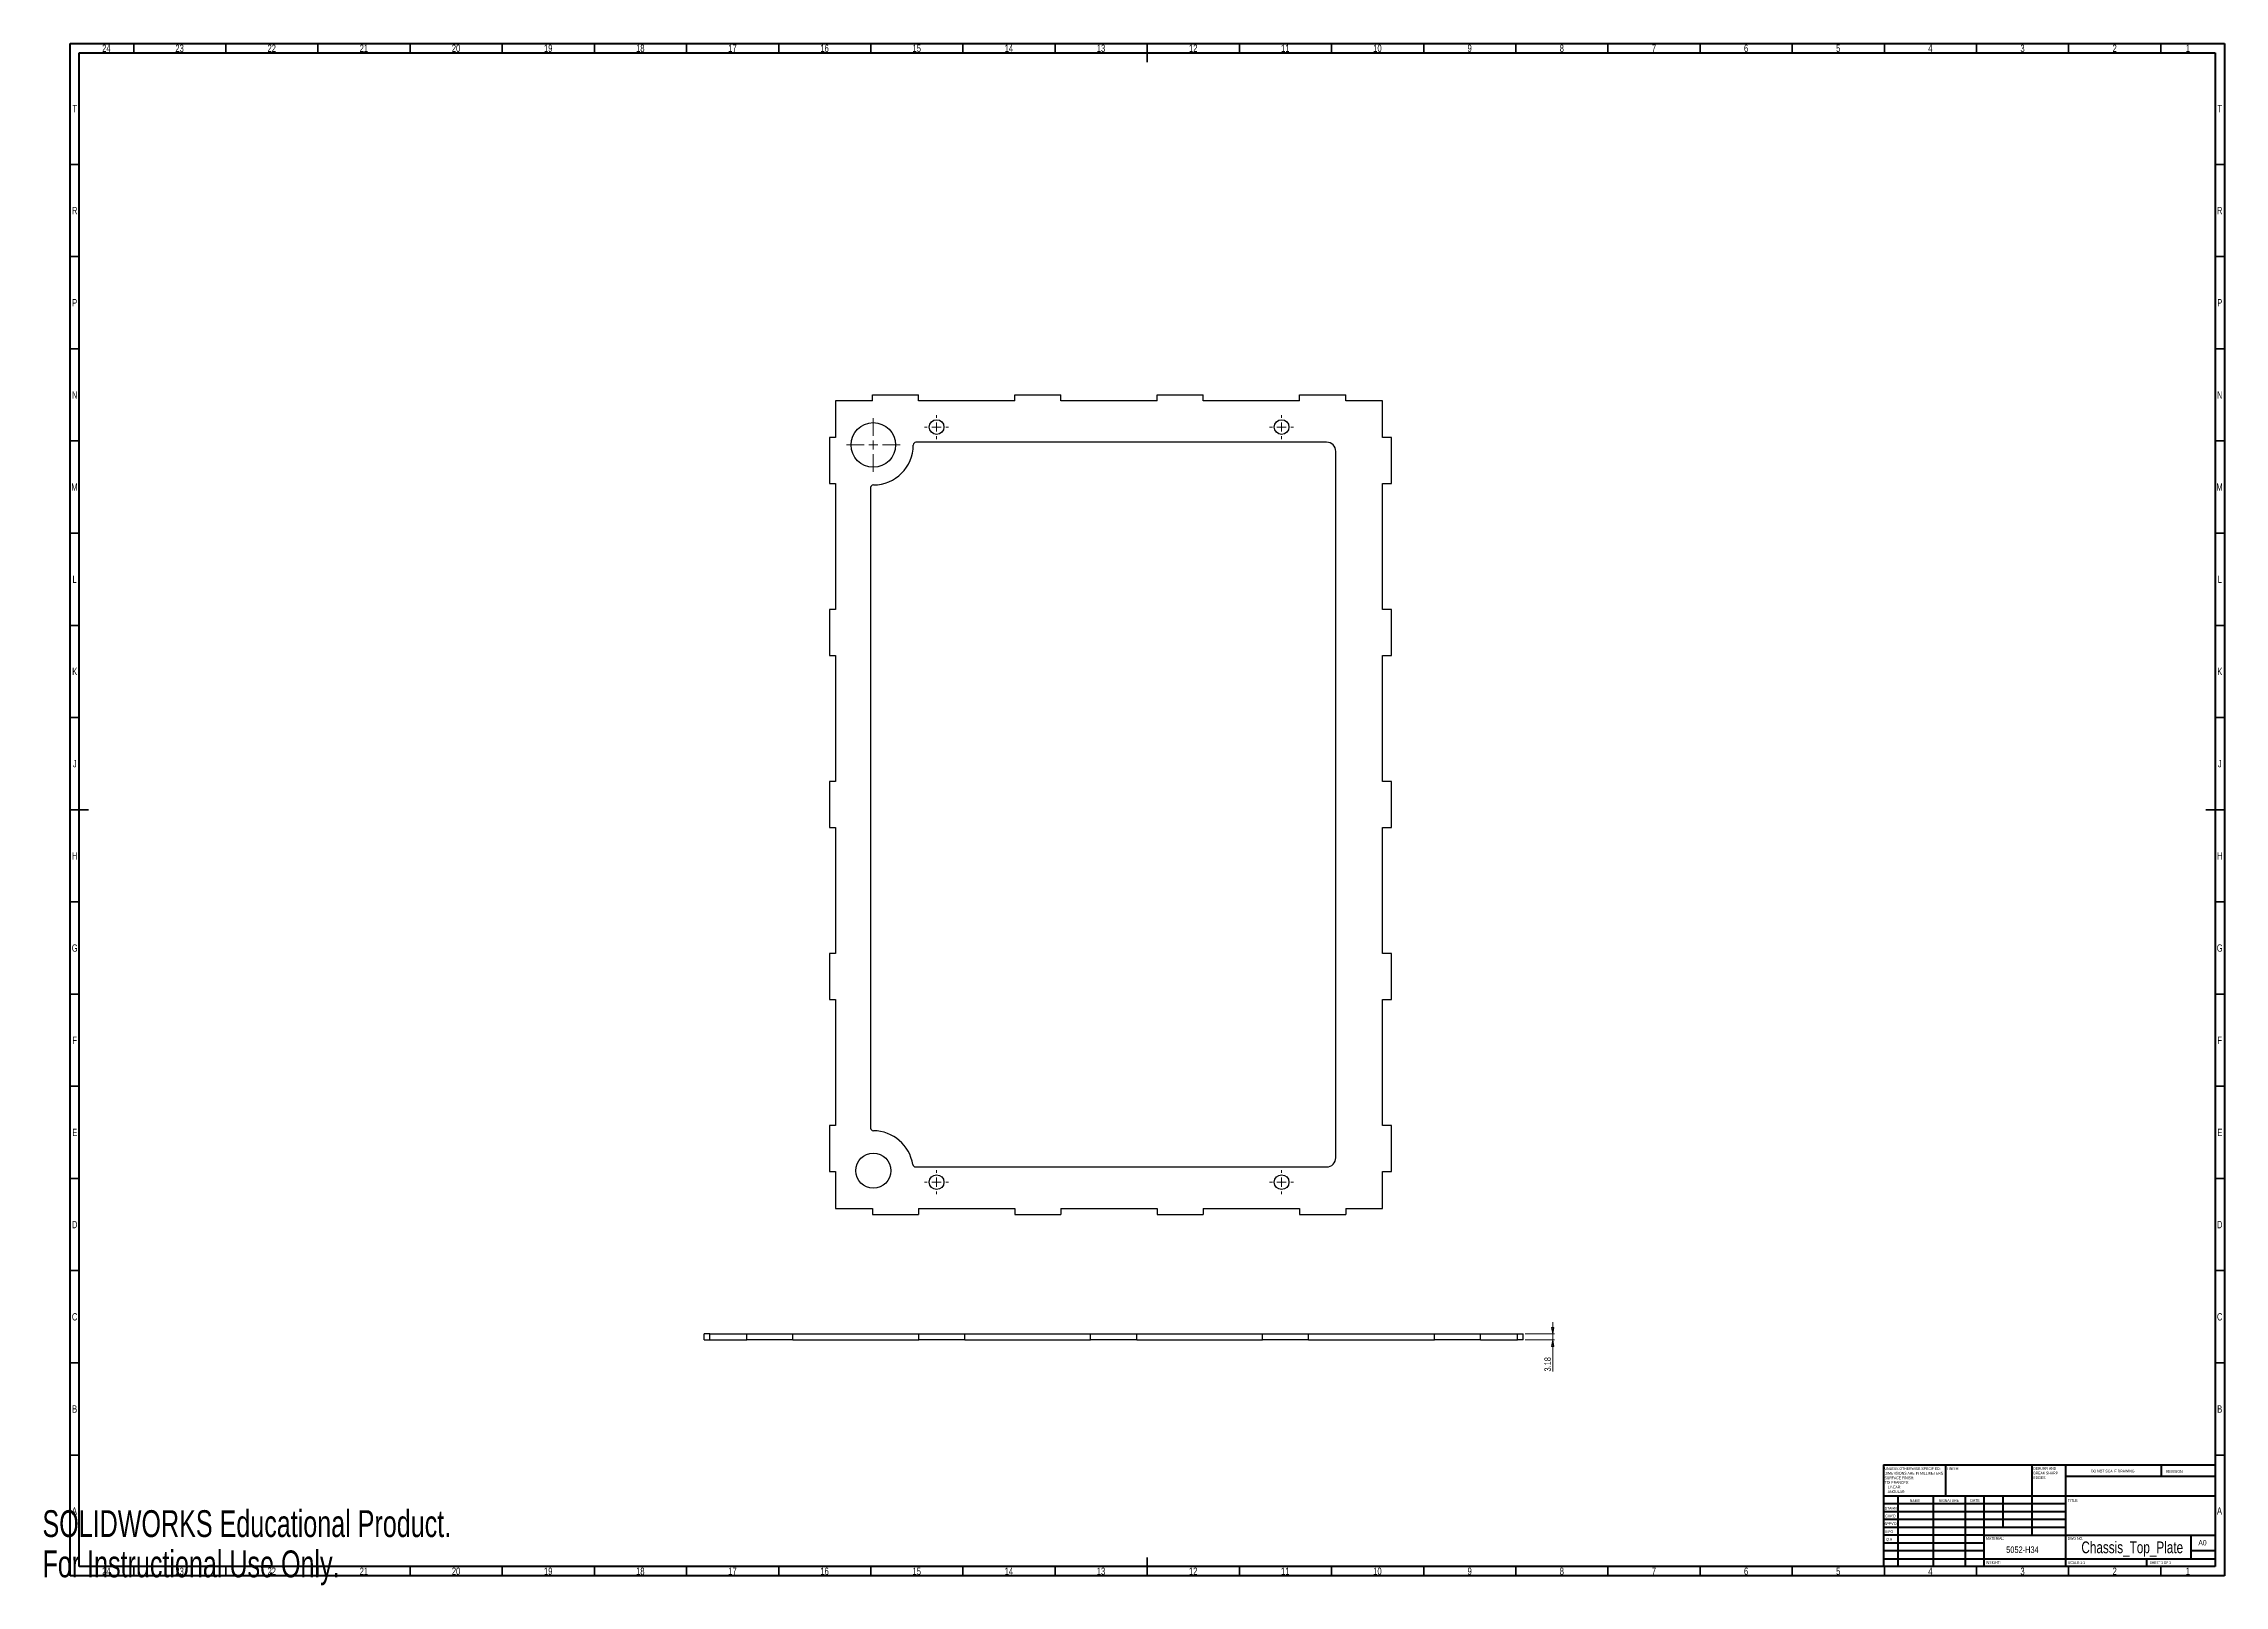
# Model space of a CAD drawing. Header units: millimetres. Extents: x 1 to 1184, y 0 to 836.
import ezdxf

# ---------------------------------------------------------------- set-up
doc = ezdxf.new("R2010")
doc.units = ezdxf.units.MM
doc.styles.add('SLDTEXTSTYLE0', font='TXT', dxfattribs={"width": 0.75})
doc.styles.add('SLDTEXTSTYLE1', font='TXT', dxfattribs={"width": 0.686449})
doc.styles.add('SLDTEXTSTYLE2', font='TXT', dxfattribs={"width": 0.6875})
doc.styles.add('SLDTEXTSTYLE3', font='TXT', dxfattribs={"width": 0.7})
doc.dimstyles.new('SLDDIMSTYLE0', dxfattribs={"dimtxt": 3.5, "dimasz": 3.556, "dimexe": 0, "dimexo": 0.0625, "dimgap": 0.875, "dimtad": 1, "dimrnd": 1e-09, "dimzin": 12, "dimdsep": 46, "dimtxsty": 'SLDTEXTSTYLE0', "dimblk1": 'CLOSED', "dimblk2": 'CLOSED', "dimsah": 1, "dimcen": 0.09, "dimadec": 0, "dimazin": 3, "dimtfac": 1, "dimtmove": 0, "dimatfit": 0, "dimldrblk": 'CLOSED', "dimfxl": 1, "dimfrac": 2, "dimtolj": 1, "dimtzin": 12, "dimarcsym": 0})

# ---------------------------------------------------------------- blocks, each defined once
blk = doc.blocks.new('SW_NOTE_0')
at = {"color": 0, "linetype": 'Continuous', "lineweight": 0, "char_height": 1.5, "attachment_point": 1, "style": 'SLDTEXTSTYLE0'}
for s, insert in [('UNLESS OTHERWISE SPECIFIED:', (0, 1.9)), ('TOLERANCES:', (0, -5.6)), ('DIMENSIONS ARE IN MILLIMETERS', (0, -0.6)), ('SURFACE FINISH:', (0, -3.1)), ('ANGULAR:', (1.7, -10.6)), ('LINEAR:', (1.7, -8.1))]:
    blk.add_mtext(s, dxfattribs=dict(at, insert=insert))
blk = doc.blocks.new('SW_NOTE_0_1')
at = {"color": 0, "linetype": 'Continuous', "lineweight": 0, "char_height": 1.5, "attachment_point": 1, "style": 'SLDTEXTSTYLE0'}
for s, insert in [('DEBURR AND', (0, 1.9)), ('BREAK SHARP', (0, -0.6)), ('EDGES', (0, -3.1))]:
    blk.add_mtext(s, dxfattribs=dict(at, insert=insert))
blk = doc.blocks.new('SW_CENTERMARKSYMBOL_0')
at = {"color": 0, "linetype": 'Continuous', "lineweight": 18}
for p, q in [((-5, 0), (-6.5, 0)), ((0, 0), (-2.5, 0)), ((0, 5), (0, 6.5)), ((0, 0), (0, 2.5)), ((0, 0), (0, -2.5)), ((0, 0), (2.5, 0)), ((5, 0), (6.5, 0)), ((0, -5), (0, -6.5))]:
    blk.add_line(p, q, dxfattribs=at)
blk = doc.blocks.new('SW_CENTERMARKSYMBOL_1')
at = {"color": 0, "linetype": 'Continuous', "lineweight": 18}
for p, q in [((-5, 0), (-6.5, 0)), ((0, 0), (-2.5, 0)), ((0, 5), (0, 6.5)), ((0, 0), (0, 2.5)), ((0, 0), (0, -2.5)), ((0, 0), (2.5, 0)), ((5, 0), (6.5, 0)), ((0, -5), (0, -6.5))]:
    blk.add_line(p, q, dxfattribs=at)
blk = doc.blocks.new('SW_CENTERMARKSYMBOL_2')
at = {"color": 0, "linetype": 'Continuous', "lineweight": 18}
for p, q in [((-5, 0), (-6.5, 0)), ((0, 0), (-2.5, 0)), ((0, 5), (0, 6.5)), ((0, 0), (0, 2.5)), ((0, 0), (0, -2.5)), ((0, 0), (2.5, 0)), ((5, 0), (6.5, 0)), ((0, -5), (0, -6.5))]:
    blk.add_line(p, q, dxfattribs=at)
blk = doc.blocks.new('SW_CENTERMARKSYMBOL_3')
at = {"color": 0, "linetype": 'Continuous', "lineweight": 18}
for p, q in [((-5, 0), (-6.5, 0)), ((0, 0), (-2.5, 0)), ((0, 5), (0, 6.5)), ((0, 0), (0, 2.5)), ((0, 0), (0, -2.5)), ((0, 0), (2.5, 0)), ((5, 0), (6.5, 0)), ((0, -5), (0, -6.5))]:
    blk.add_line(p, q, dxfattribs=at)
blk = doc.blocks.new('SW_CENTERMARKSYMBOL_4')
at = {"color": 0, "linetype": 'Continuous', "lineweight": 18}
for p, q in [((0, 5), (0, 14.6)), ((-5, 0), (-14.6, 0)), ((0, 0), (-2.5, 0)), ((0, 0), (0, 2.5)), ((0, 0), (0, -2.5)), ((0, 0), (2.5, 0)), ((5, 0), (14.6, 0)), ((0, -5), (0, -14.6))]:
    blk.add_line(p, q, dxfattribs=at)
blk = doc.blocks.new('_Closed')
at = {"color": 0, "linetype": 'ByBlock', "lineweight": -2}
for p, q in [((-1, 0.166667), (0, 0)), ((-1, 0.166667), (-1, -0.166667)), ((0, 0), (-1, -0.166667)), ((0, 0), (-1, 0))]:
    blk.add_line(p, q, dxfattribs=at)
blk = doc.blocks.new('_D')
at = {"color": 7, "linetype": 'Continuous', "lineweight": 0}
for p, q in [((819.5, 136.2), (819.5, 142.6)), ((804.5, 136.2), (820.5, 136.2)), ((804.5, 133), (820.5, 133)), ((819.5, 136.2), (819.5, 133)), ((819.5, 133), (819.5, 115.8))]:
    blk.add_line(p, q, dxfattribs=at)
at = {"color": 7, "linetype": 'Continuous', "lineweight": 18, "xscale": 3.556, "yscale": 3.556}
for p, rotation in [((819.5, 136.2, -0.8), 270), ((819.5, 133, -0.8), 90)]:
    blk.add_blockref('_Closed', p, dxfattribs=dict(at, rotation=rotation))
at = {"color": 7, "linetype": 'Continuous', "lineweight": 18, "insert": (815, 115.8), "char_height": 3.5, "attachment_point": 1, "rotation": 90, "style": 'SLDTEXTSTYLE0'}
blk.add_mtext('3.18', dxfattribs=at)

msp = doc.modelspace()

# ---------------------------------------------------------------- linework, layer by layer
at = {"color": 7, "linetype": 'Continuous', "lineweight": 70}
for p, q in [((15, 5), (15, 836)), ((15, 836), (1184, 836)), ((20, 10), (20, 831)), ((20, 831), (1179, 831)), ((1179, 831), (1179, 10)), ((1184, 836), (1184, 5)), ((1184, 5), (15, 5)), ((1179, 10), (20, 10))]:
    msp.add_line(p, q, dxfattribs=at)
at = {"color": 7, "linetype": 'Continuous', "lineweight": 35}
for p, q in [((49.5, 831), (49.5, 836)), ((99.5, 831), (99.5, 836)), ((149.5, 831), (149.5, 836)), ((199.5, 831), (199.5, 836)), ((249.5, 831), (249.5, 836)), ((299.5, 831), (299.5, 836)), ((349.5, 831), (349.5, 836)), ((399.5, 831), (399.5, 836)), ((449.5, 831), (449.5, 836)), ((499.5, 831), (499.5, 836)), ((549.5, 831), (549.5, 836)), ((599.5, 836), (599.5, 826)), ((599.5, 831), (599.5, 836)), ((649.5, 831), (649.5, 836)), ((699.5, 831), (699.5, 836)), ((749.5, 831), (749.5, 836)), ((799.5, 831), (799.5, 836)), ((849.5, 831), (849.5, 836)), ((899.5, 831), (899.5, 836)), ((949.5, 831), (949.5, 836)), ((999.5, 831), (999.5, 836)), ((1049.5, 831), (1049.5, 836)), ((1099.5, 831), (1099.5, 836)), ((1149.5, 831), (1149.5, 836)), ((20, 770.5), (15, 770.5)), ((1179, 770.5), (1184, 770.5)), ((20, 720.5), (15, 720.5)), ((1179, 720.5), (1184, 720.5)), ((20, 670.5), (15, 670.5)), ((1179, 670.5), (1184, 670.5)), ((20, 620.5), (15, 620.5)), ((1179, 620.5), (1184, 620.5)), ((20, 570.5), (15, 570.5)), ((1179, 570.5), (1184, 570.5)), ((20, 520.5), (15, 520.5)), ((1179, 520.5), (1184, 520.5)), ((20, 470.5), (15, 470.5)), ((1179, 470.5), (1184, 470.5)), ((15, 420.5), (25, 420.5)), ((20, 420.5), (15, 420.5)), ((1184, 420.5), (1174, 420.5)), ((1179, 420.5), (1184, 420.5)), ((20, 370.5), (15, 370.5)), ((1179, 370.5), (1184, 370.5)), ((20, 320.5), (15, 320.5)), ((1179, 320.5), (1184, 320.5)), ((20, 270.5), (15, 270.5)), ((1179, 270.5), (1184, 270.5)), ((20, 220.5), (15, 220.5)), ((1179, 220.5), (1184, 220.5)), ((20, 170.5), (15, 170.5)), ((1179, 170.5), (1184, 170.5)), ((20, 120.5), (15, 120.5)), ((1179, 120.5), (1184, 120.5)), ((20, 70.5), (15, 70.5)), ((1179, 70.5), (1184, 70.5)), ((599.5, 5), (599.5, 15)), ((49.5, 10), (49.5, 5)), ((99.5, 10), (99.5, 5)), ((149.5, 10), (149.5, 5)), ((199.5, 10), (199.5, 5)), ((249.5, 10), (249.5, 5)), ((299.5, 10), (299.5, 5)), ((349.5, 10), (349.5, 5)), ((399.5, 10), (399.5, 5)), ((449.5, 10), (449.5, 5)), ((499.5, 10), (499.5, 5)), ((549.5, 10), (549.5, 5)), ((599.5, 10), (599.5, 5)), ((649.5, 10), (649.5, 5)), ((699.5, 10), (699.5, 5)), ((749.5, 10), (749.5, 5)), ((799.5, 10), (799.5, 5)), ((849.5, 10), (849.5, 5)), ((899.5, 10), (899.5, 5)), ((949.5, 10), (949.5, 5)), ((999.5, 10), (999.5, 5)), ((1049.5, 10), (1049.5, 5)), ((1099.5, 10), (1099.5, 5)), ((1149.5, 10), (1149.5, 5))]:
    msp.add_line(p, q, dxfattribs=at)
at = {"color": 7, "linetype": 'Continuous', "lineweight": 25}
for p, q in [((450.339, 642.349), (430.339, 642.349)), ((430.339, 642.349), (430.339, 622.349)), ((450.339, 642.349), (450.339, 645.524)), ((450.339, 645.524), (475.339, 645.524)), ((475.339, 642.349), (475.339, 645.524)), ((527.625, 642.349), (475.339, 642.349)), ((527.625, 642.349), (527.625, 645.524)), ((527.625, 645.524), (552.625, 645.524)), ((552.625, 642.349), (552.625, 645.524)), ((604.912, 642.349), (552.625, 642.349)), ((604.912, 642.349), (604.912, 645.524)), ((604.912, 645.524), (629.912, 645.524)), ((629.912, 642.349), (629.912, 645.524)), ((682.199, 642.349), (629.912, 642.349)), ((682.199, 642.349), (682.199, 645.524)), ((682.199, 645.524), (707.199, 645.524)), ((707.199, 642.349), (707.199, 645.524)), ((727.199, 642.349), (707.199, 642.349)), ((727.199, 622.349), (727.199, 642.349)), ((430.339, 622.349), (427.164, 622.349)), ((427.164, 622.349), (427.164, 597.349)), ((696.799, 619.799), (474.003, 619.799)), ((731.961, 622.349), (727.199, 622.349)), ((731.961, 597.349), (731.961, 622.349)), ((701.799, 231.749), (701.799, 614.799)), ((427.164, 597.349), (430.339, 597.349)), ((430.339, 597.349), (430.339, 529.062)), ((449.389, 595.185), (449.389, 247.859)), ((727.199, 597.349), (731.961, 597.349)), ((727.199, 529.062), (727.199, 597.349)), ((427.164, 529.062), (427.164, 504.062)), ((430.339, 529.062), (427.164, 529.062)), ((731.961, 529.062), (727.199, 529.062)), ((731.961, 504.062), (731.961, 529.062)), ((427.164, 504.062), (430.339, 504.062)), ((430.339, 504.062), (430.339, 435.774)), ((727.199, 504.062), (731.961, 504.062)), ((727.199, 435.774), (727.199, 504.062)), ((427.164, 435.774), (427.164, 410.774)), ((430.339, 435.774), (427.164, 435.774)), ((731.961, 435.774), (727.199, 435.774)), ((731.961, 410.774), (731.961, 435.774)), ((427.164, 410.774), (430.339, 410.774)), ((430.339, 410.774), (430.339, 342.487)), ((727.199, 410.774), (731.961, 410.774)), ((727.199, 342.487), (727.199, 410.774)), ((427.164, 342.487), (427.164, 317.487)), ((430.339, 342.487), (427.164, 342.487)), ((731.961, 342.487), (727.199, 342.487)), ((731.961, 317.487), (731.961, 342.487)), ((427.164, 317.487), (430.339, 317.487)), ((430.339, 317.487), (430.339, 249.199)), ((727.199, 317.487), (731.961, 317.487)), ((727.199, 249.199), (727.199, 317.487)), ((427.164, 249.199), (427.164, 224.199)), ((430.339, 249.199), (427.164, 249.199)), ((731.961, 249.199), (727.199, 249.199)), ((731.961, 224.199), (731.961, 249.199)), ((473.726, 226.749), (696.799, 226.749)), ((427.164, 224.199), (430.339, 224.199)), ((430.339, 224.199), (430.339, 204.199)), ((727.199, 224.199), (731.961, 224.199)), ((727.199, 204.199), (727.199, 224.199)), ((430.339, 204.199), (450.339, 204.199)), ((450.339, 204.199), (450.339, 201.024)), ((475.339, 204.199), (475.339, 201.024)), ((475.339, 204.199), (527.625, 204.199)), ((527.625, 204.199), (527.625, 201.024)), ((552.625, 204.199), (552.625, 201.024)), ((552.625, 204.199), (604.912, 204.199)), ((604.912, 204.199), (604.912, 201.024)), ((629.912, 204.199), (629.912, 201.024)), ((629.912, 204.199), (682.199, 204.199)), ((682.199, 204.199), (682.199, 201.024)), ((707.199, 204.199), (707.199, 201.024)), ((707.199, 204.199), (727.199, 204.199)), ((450.339, 201.024), (475.339, 201.024)), ((527.625, 201.024), (552.625, 201.024)), ((604.912, 201.024), (629.912, 201.024)), ((682.199, 201.024), (707.199, 201.024)), ((359.02, 133.037), (359.02, 136.212)), ((362.195, 136.212), (359.02, 136.212)), ((359.02, 133.037), (362.195, 133.037)), ((362.195, 133.037), (362.195, 136.212)), ((362.195, 136.212), (382.195, 136.212)), ((362.195, 133.037), (382.195, 133.037)), ((382.195, 133.037), (382.195, 136.212)), ((382.195, 136.212), (407.195, 136.212)), ((407.195, 133.037), (382.195, 133.037)), ((407.195, 133.037), (407.195, 136.212)), ((407.195, 136.212), (475.483, 136.212)), ((407.195, 133.037), (475.483, 133.037)), ((475.483, 133.037), (475.483, 136.212)), ((475.483, 136.212), (500.483, 136.212)), ((500.483, 133.037), (475.483, 133.037)), ((500.483, 133.037), (500.483, 136.212)), ((500.483, 136.212), (568.77, 136.212)), ((500.483, 133.037), (568.77, 133.037)), ((568.77, 133.037), (568.77, 136.212)), ((568.77, 136.212), (593.77, 136.212)), ((593.77, 133.037), (568.77, 133.037)), ((593.77, 133.037), (593.77, 136.212)), ((593.77, 136.212), (662.058, 136.212)), ((593.77, 133.037), (662.058, 133.037)), ((662.058, 133.037), (662.058, 136.212)), ((662.058, 136.212), (687.058, 136.212)), ((687.058, 133.037), (662.058, 133.037)), ((687.058, 133.037), (687.058, 136.212)), ((687.058, 136.212), (755.345, 136.212)), ((687.058, 133.037), (755.345, 133.037)), ((755.345, 133.037), (755.345, 136.212)), ((755.345, 136.212), (780.345, 136.212)), ((780.345, 133.037), (755.345, 133.037)), ((780.345, 133.037), (780.345, 136.212)), ((780.345, 136.212), (800.345, 136.212)), ((780.345, 133.037), (800.345, 133.037)), ((800.345, 133.037), (800.345, 136.212)), ((800.345, 136.212), (803.52, 136.212)), ((803.52, 133.037), (800.345, 133.037)), ((803.52, 133.037), (803.52, 136.212))]:
    msp.add_line(p, q, dxfattribs=at)
at = {"color": 7, "linetype": 'Continuous', "lineweight": 50}
for p, q in [((999, 65.25), (1179, 65.25)), ((999, 65.25), (999, 10)), ((1032.8, 48.25), (1032.8, 65.25)), ((1079.6, 65.25), (1079.6, 27)), ((1097.8, 65.25), (1097.8, 10)), ((1149.8, 58.875), (1149.8, 65.25)), ((1179, 48.25), (999, 48.25)), ((1006.8, 48.25), (1006.8, 10)), ((1025.991, 48.25), (1025.991, 10)), ((1043.399, 48.25), (1043.399, 10)), ((1053.6, 10), (1053.6, 48.25)), ((1064, 31.25), (1064, 48.25)), ((1179, 58.875), (1097.8, 58.875)), ((1097.8, 44), (999, 44)), ((1097.8, 39.75), (999, 39.75)), ((1097.8, 35.5), (999, 35.5)), ((1097.8, 31.25), (999, 31.25)), ((1053.6, 27), (999, 27)), ((1053.6, 27), (1179, 27)), ((1166, 14.25), (1166, 27)), ((1053.6, 22.75), (999, 22.75)), ((1053.6, 18.5), (999, 18.5)), ((999, 14.25), (1179, 14.25)), ((1142, 10), (1142, 14.25)), ((1179, 18.5), (1166, 18.5))]:
    msp.add_line(p, q, dxfattribs=at)
at = {"color": 7, "linetype": 'Continuous', "lineweight": 25}
for centre, radius in [((450.853, 618.335), 12.1), ((485.162, 628.049), 4), ((672.375, 628.049), 4), ((450.849, 224.709), 9.55), ((485.162, 218.499), 4), ((672.375, 218.499), 4)]:
    msp.add_circle(centre, radius, dxfattribs=at)
for centre, radius, start, end in [((450.853, 618.335), 21.65, 270.087946, 359.912054), ((474.003, 618.299), 1.5, 90, 179.912054), ((696.799, 614.799), 5, 0, 90), ((450.889, 595.185), 1.5, 90.087946, 180), ((450.889, 247.859), 1.5, 180, 269.901001), ((450.849, 224.709), 21.65, 8.795938, 89.901001), ((473.726, 228.249), 1.5, 188.795938, 270), ((696.799, 231.749), 5, 270, 0)]:
    msp.add_arc(centre, radius, start, end, dxfattribs=at)

# ---------------------------------------------------------------- block references
at = {"color": 7, "linetype": 'Continuous', "lineweight": 0}
for name, p in [('SW_CENTERMARKSYMBOL_4', (450.853, 618.335)), ('SW_CENTERMARKSYMBOL_1', (485.162, 628.049)), ('SW_CENTERMARKSYMBOL_2', (672.375, 628.049)), ('SW_CENTERMARKSYMBOL_0', (485.162, 218.499)), ('SW_CENTERMARKSYMBOL_3', (672.375, 218.499)), ('SW_NOTE_0', (999.594, 61.987)), ('SW_NOTE_0_1', (1080.309, 62.069))]:
    msp.add_blockref(name, p, dxfattribs=at)

# ---------------------------------------------------------------- texts
for s, insert, char_height, attachment_point, style in [('24', (34.67, 835.462), 3.9688, 2, 'SLDTEXTSTYLE0'), ('23', (74.42, 835.462), 3.9688, 2, 'SLDTEXTSTYLE0'), ('22', (124.42, 835.462), 3.9688, 2, 'SLDTEXTSTYLE0'), ('21', (174.42, 835.462), 3.9688, 2, 'SLDTEXTSTYLE0'), ('20', (224.42, 835.462), 3.9688, 2, 'SLDTEXTSTYLE0'), ('19', (274.42, 835.462), 3.9688, 2, 'SLDTEXTSTYLE0'), ('18', (324.42, 835.462), 3.9688, 2, 'SLDTEXTSTYLE0'), ('17', (374.42, 835.462), 3.9688, 2, 'SLDTEXTSTYLE0'), ('16', (424.42, 835.462), 3.9688, 2, 'SLDTEXTSTYLE0'), ('15', (474.42, 835.462), 3.9688, 2, 'SLDTEXTSTYLE0'), ('14', (524.42, 835.462), 3.9688, 2, 'SLDTEXTSTYLE0'), ('13', (574.42, 835.462), 3.9688, 2, 'SLDTEXTSTYLE0'), ('12', (624.42, 835.462), 3.9688, 2, 'SLDTEXTSTYLE0'), ('11', (674.42, 835.462), 3.9688, 2, 'SLDTEXTSTYLE0'), ('10', (724.42, 835.462), 3.9688, 2, 'SLDTEXTSTYLE0'), ('9', (774.46, 835.462), 3.969, 2, 'SLDTEXTSTYLE0'), ('8', (824.46, 835.462), 3.969, 2, 'SLDTEXTSTYLE0'), ('7', (874.46, 835.462), 3.969, 2, 'SLDTEXTSTYLE0'), ('6', (924.46, 835.462), 3.969, 2, 'SLDTEXTSTYLE0'), ('5', (974.46, 835.462), 3.969, 2, 'SLDTEXTSTYLE0'), ('4', (1024.46, 835.462), 3.969, 2, 'SLDTEXTSTYLE0'), ('3', (1074.46, 835.462), 3.969, 2, 'SLDTEXTSTYLE0'), ('2', (1124.46, 835.462), 3.969, 2, 'SLDTEXTSTYLE0'), ('1', (1164.21, 835.462), 3.969, 2, 'SLDTEXTSTYLE0'), ('T', (17.488, 802.712), 3.969, 2, 'SLDTEXTSTYLE0'), ('T', (1181.488, 802.712), 3.969, 2, 'SLDTEXTSTYLE0'), ('R', (17.444, 747.462), 3.969, 2, 'SLDTEXTSTYLE0'), ('R', (1181.444, 747.462), 3.969, 2, 'SLDTEXTSTYLE0'), ('P', (17.485, 697.462), 3.969, 2, 'SLDTEXTSTYLE0'), ('P', (1181.485, 697.462), 3.969, 2, 'SLDTEXTSTYLE0'), ('N', (17.464, 647.462), 3.969, 2, 'SLDTEXTSTYLE0'), ('N', (1181.464, 647.462), 3.969, 2, 'SLDTEXTSTYLE0'), ('M', (17.362, 597.462), 3.969, 2, 'SLDTEXTSTYLE0'), ('M', (1181.362, 597.462), 3.969, 2, 'SLDTEXTSTYLE0'), ('L', (17.455, 547.462), 3.969, 2, 'SLDTEXTSTYLE0'), ('L', (1181.455, 547.462), 3.969, 2, 'SLDTEXTSTYLE0'), ('K', (17.489, 497.462), 3.969, 2, 'SLDTEXTSTYLE0'), ('K', (1181.489, 497.462), 3.969, 2, 'SLDTEXTSTYLE0'), ('J', (17.465, 447.462), 3.969, 2, 'SLDTEXTSTYLE0'), ('J', (1181.465, 447.462), 3.969, 2, 'SLDTEXTSTYLE0'), ('H', (17.49, 397.462), 3.969, 2, 'SLDTEXTSTYLE0'), ('H', (1181.49, 397.462), 3.969, 2, 'SLDTEXTSTYLE0'), ('G', (17.487, 347.462), 3.969, 2, 'SLDTEXTSTYLE0'), ('G', (1181.487, 347.462), 3.969, 2, 'SLDTEXTSTYLE0'), ('F', (17.458, 297.462), 3.969, 2, 'SLDTEXTSTYLE0'), ('F', (1181.458, 297.462), 3.969, 2, 'SLDTEXTSTYLE0'), ('E', (17.508, 247.462), 3.969, 2, 'SLDTEXTSTYLE0'), ('E', (1181.508, 247.462), 3.969, 2, 'SLDTEXTSTYLE0'), ('D', (17.453, 197.462), 3.969, 2, 'SLDTEXTSTYLE0'), ('D', (1181.453, 197.462), 3.969, 2, 'SLDTEXTSTYLE0'), ('C', (17.459, 147.462), 3.969, 2, 'SLDTEXTSTYLE0'), ('C', (1181.459, 147.462), 3.969, 2, 'SLDTEXTSTYLE0'), ('B', (17.471, 97.462), 3.969, 2, 'SLDTEXTSTYLE0'), ('B', (1181.471, 97.462), 3.969, 2, 'SLDTEXTSTYLE0'), ('FINISH:', (1033.371, 63.919), 1.5, 1, 'SLDTEXTSTYLE0'), ('DO NOT SCALE DRAWING', (1111.615, 62.533), 1.5, 1, 'SLDTEXTSTYLE0'), ('REVISION', (1152.328, 62.335), 1.5, 1, 'SLDTEXTSTYLE0'), ('A', (17.34, 42.212), 3.969, 2, 'SLDTEXTSTYLE0'), ('DRAWN', (999.643, 42.385), 1.5, 1, 'SLDTEXTSTYLE1'), ("CHK'D", (999.939, 38.162), 1.5, 1, 'SLDTEXTSTYLE0'), ('NAME', (1013.322, 46.501), 1.5, 1, 'SLDTEXTSTYLE0'), ('SIGNATURE', (1029.034, 46.562), 1.5, 1, 'SLDTEXTSTYLE0'), ('DATE', (1046.215, 46.576), 1.5, 1, 'SLDTEXTSTYLE0'), ('TITLE:', (1099.09, 46.576), 1.5, 1, 'SLDTEXTSTYLE0'), ('A', (1181.34, 42.212), 3.969, 2, 'SLDTEXTSTYLE0'), ("APPV'D", (999.402, 34.066), 1.5, 1, 'SLDTEXTSTYLE0'), ('MFG', (1000.124, 29.716), 1.5, 1, 'SLDTEXTSTYLE0'), ('Q.A', (1000.509, 25.505), 1.5, 1, 'SLDTEXTSTYLE0'), ('MATERIAL:', (1054.646, 25.986), 1.5, 1, 'SLDTEXTSTYLE0'), ('DWG NO.', (1098.953, 25.986), 1.5, 1, 'SLDTEXTSTYLE0'), ('Chassis_Top_Plate', (1134.005, 23.607), 6.35, 2, 'SLDTEXTSTYLE0'), ('A0', (1169.871, 24.406), 2.9104, 1, 'SLDTEXTSTYLE0'), ('WEIGHT:', (1054.618, 12.949), 1.4986, 1, 'SLDTEXTSTYLE0'), ('5052-H34', (1065.624, 20.91), 3.5, 1, 'SLDTEXTSTYLE0'), ('SCALE:1:1', (1099.074, 12.9), 1.5, 1, 'SLDTEXTSTYLE0'), ('SHEET 1 OF 1', (1143.478, 12.9), 1.5, 1, 'SLDTEXTSTYLE2'), ('24', (34.67, 9.462), 3.9688, 2, 'SLDTEXTSTYLE0'), ('23', (74.42, 9.462), 3.9688, 2, 'SLDTEXTSTYLE0'), ('22', (124.42, 9.462), 3.9688, 2, 'SLDTEXTSTYLE0'), ('21', (174.42, 9.462), 3.9688, 2, 'SLDTEXTSTYLE0'), ('20', (224.42, 9.462), 3.9688, 2, 'SLDTEXTSTYLE0'), ('19', (274.42, 9.462), 3.9688, 2, 'SLDTEXTSTYLE0'), ('18', (324.42, 9.462), 3.9688, 2, 'SLDTEXTSTYLE0'), ('17', (374.42, 9.462), 3.9688, 2, 'SLDTEXTSTYLE0'), ('16', (424.42, 9.462), 3.9688, 2, 'SLDTEXTSTYLE0'), ('15', (474.42, 9.462), 3.9688, 2, 'SLDTEXTSTYLE0'), ('14', (524.42, 9.462), 3.9688, 2, 'SLDTEXTSTYLE0'), ('13', (574.42, 9.462), 3.9688, 2, 'SLDTEXTSTYLE0'), ('12', (624.42, 9.462), 3.9688, 2, 'SLDTEXTSTYLE0'), ('11', (674.42, 9.462), 3.9688, 2, 'SLDTEXTSTYLE0'), ('10', (724.42, 9.462), 3.9688, 2, 'SLDTEXTSTYLE0'), ('9', (774.46, 9.462), 3.969, 2, 'SLDTEXTSTYLE0'), ('8', (824.46, 9.462), 3.969, 2, 'SLDTEXTSTYLE0'), ('7', (874.46, 9.462), 3.969, 2, 'SLDTEXTSTYLE0'), ('6', (924.46, 9.462), 3.969, 2, 'SLDTEXTSTYLE0'), ('5', (974.46, 9.462), 3.969, 2, 'SLDTEXTSTYLE0'), ('4', (1024.46, 9.462), 3.969, 2, 'SLDTEXTSTYLE0'), ('3', (1074.46, 9.462), 3.969, 2, 'SLDTEXTSTYLE0'), ('2', (1124.46, 9.462), 3.969, 2, 'SLDTEXTSTYLE0'), ('1', (1164.21, 9.462), 3.969, 2, 'SLDTEXTSTYLE0')]:
    msp.add_mtext(s, dxfattribs=dict(at, insert=insert, char_height=char_height, attachment_point=attachment_point, style=style))
at = {"color": 7, "linetype": 'Continuous', "char_height": 14.5493, "attachment_point": 1, "style": 'SLDTEXTSTYLE3'}
for s, insert in [('SOLIDWORKS Educational Product.', (0, 40.579)), ('For Instructional Use Only.', (0, 18.755))]:
    msp.add_mtext(s, dxfattribs=dict(at, insert=insert))

# ---------------------------------------------------------------- dimensions: what is measured, and where the dimension line sits
at = {"color": 7, "linetype": 'Continuous', "lineweight": 18}
dim = msp.add_linear_dim(base=(819.520121232, 133.036666011), p1=(803.520121232, 136.211666011), p2=(803.520121232, 133.036666011), angle=90, dimstyle='SLDDIMSTYLE0', dxfattribs=at)
dim.commit()
dim.dimension.update_dxf_attribs({"geometry": '_D', "text_midpoint": (819.520121232, 120.336666011), "dimtype": 160})

doc.saveas('drawing.dxf')
